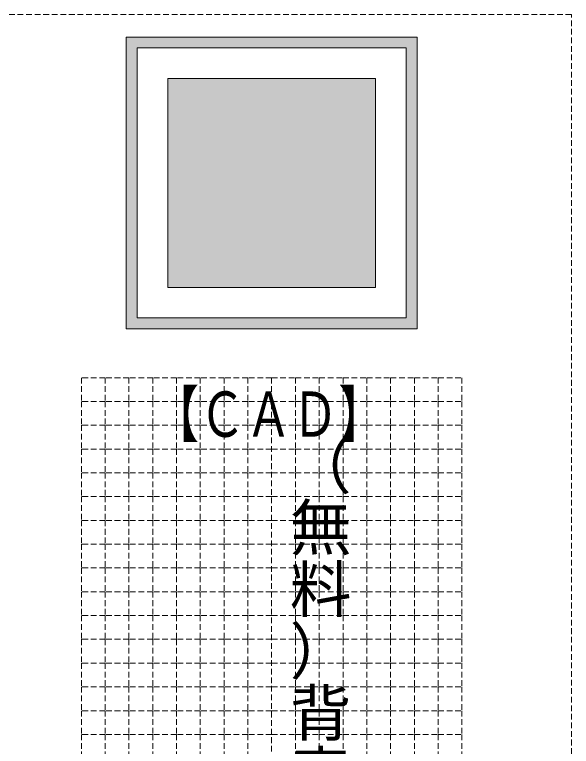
# Model space of a CAD drawing. Units: millimetres on the paper. Extents: x -148 to 387, y -210 to 210.
# Drawn here: x 270.1 to 387.1, y -2.3 to 151.5 of the extents above; entities that cross this region are included whole.
import ezdxf
from ezdxf.enums import TextEntityAlignment as Align

# ---------------------------------------------------------------- set-up
doc = ezdxf.new("R2010")
doc.units = ezdxf.units.MM
doc.linetypes.add('DASHED1', pattern=[1.8, 1.2, -0.6])
doc.layers.add('0-0', color=3, linetype='DASHED1', lineweight=9)
doc.styles.add('@ＭＳ ゴシック', font='')
doc.styles.add('ＭＳ ゴシック', font='')
doc.styles.get('@ＭＳ ゴシック').set_extended_font_data('@MS Gothic')
doc.styles.get('ＭＳ ゴシック').set_extended_font_data('MS Gothic')

msp = doc.modelspace()

# ---------------------------------------------------------------- linework, layer by layer
at = {"layer": '0-0', "color": 7, "linetype": 'Continuous'}
for p, q in [((293.5, 85.486), (293.5, 146.756)), ((293.5, 146.756), (354.702, 146.756)), ((340.451, 146.756), (354.702, 146.756)), ((354.702, 146.756), (354.702, 85.486)), ((295.822, 144.501), (352.379, 144.501)), ((295.822, 87.742), (295.822, 144.501)), ((352.379, 144.501), (352.379, 87.742)), ((352.379, 122.484), (352.379, 144.501)), ((302.252, 138.071), (345.949, 138.071)), ((302.252, 94.172), (302.252, 138.071)), ((335.836, 138.071), (345.949, 138.071)), ((345.949, 138.071), (345.949, 94.172)), ((293.5, 85.486), (293.5, 107.503)), ((302.252, 94.172), (302.252, 104.322)), ((345.949, 94.172), (302.252, 94.172)), ((354.702, 85.486), (293.5, 85.486))]:
    msp.add_line(p, q, dxfattribs=at)
at = {"layer": '0-0'}
for p, q in [((314.101, 75.185), (314.101, 70.185)), ((319.101, 75.185), (319.101, 70.185)), ((324.101, 75.185), (324.101, -129.815)), ((329.101, 75.185), (329.101, 70.185)), ((334.101, 75.185), (334.101, 70.185)), ((314.101, 70.185), (314.101, 65.185)), ((319.101, 70.185), (319.101, 65.185)), ((329.101, 70.185), (329.101, 65.185)), ((334.101, 70.185), (334.101, 65.185)), ((314.101, 65.185), (314.101, 60.185)), ((319.101, 65.185), (319.101, 60.185)), ((329.101, 65.185), (329.101, 60.185)), ((334.101, 65.185), (334.101, 60.185)), ((314.101, 60.185), (314.101, 55.185)), ((319.101, 60.185), (319.101, 55.185)), ((329.101, 60.185), (329.101, 55.185)), ((334.101, 60.185), (334.101, 55.185)), ((314.101, 55.185), (314.101, 50.185)), ((319.101, 55.185), (319.101, 50.185)), ((329.101, 55.185), (329.101, 50.185)), ((334.101, 55.185), (334.101, 50.185)), ((314.101, 50.185), (314.101, 45.185)), ((319.101, 50.185), (319.101, 45.185)), ((329.101, 50.185), (329.101, 45.185)), ((334.101, 50.185), (334.101, 45.185)), ((314.101, 45.185), (314.101, 40.185)), ((319.101, 45.185), (319.101, 40.185)), ((329.101, 45.185), (329.101, 40.185)), ((334.101, 45.185), (334.101, 40.185)), ((314.101, 40.185), (314.101, 35.185)), ((319.101, 40.185), (319.101, 35.185)), ((329.101, 40.185), (329.101, 35.185)), ((334.101, 40.185), (334.101, 35.185)), ((314.101, 35.185), (314.101, 30.185)), ((319.101, 35.185), (319.101, 30.185)), ((329.101, 35.185), (329.101, 30.185)), ((334.101, 35.185), (334.101, 30.185)), ((314.101, 30.185), (314.101, 25.185)), ((319.101, 30.185), (319.101, 25.185)), ((329.101, 30.185), (329.101, 25.185)), ((334.101, 30.185), (334.101, 25.185)), ((314.101, 25.185), (314.101, 20.185)), ((319.101, 25.185), (319.101, 20.185)), ((329.101, 25.185), (329.101, 20.185)), ((334.101, 25.185), (334.101, 20.185)), ((314.101, 20.185), (314.101, 15.185)), ((319.101, 20.185), (319.101, 15.185)), ((329.101, 20.185), (329.101, 15.185)), ((334.101, 20.185), (334.101, 15.185)), ((314.101, 15.185), (314.101, 10.185)), ((319.101, 15.185), (319.101, 10.185)), ((329.101, 15.185), (329.101, 10.185)), ((334.101, 15.185), (334.101, 10.185)), ((314.101, 10.185), (314.101, 5.185)), ((319.101, 10.185), (319.101, 5.185)), ((329.101, 10.185), (329.101, 5.185)), ((334.101, 10.185), (334.101, 5.185)), ((314.101, 5.185), (314.101, 0.185)), ((319.101, 5.185), (319.101, 0.185)), ((329.101, 5.185), (329.101, 0.185)), ((334.101, 5.185), (334.101, 0.185)), ((314.101, 0.185), (314.101, -4.815)), ((319.101, 0.185), (319.101, -4.815)), ((329.101, 0.185), (329.101, -4.815)), ((334.101, 0.185), (334.101, -4.815))]:
    msp.add_line(p, q, dxfattribs=at)
for points in [[(387.101, -151.5), (387.101, 151.5), (261.101, 151.5)], [(289.101, 75.185), (284.101, 75.185), (284.101, 70.185)], [(294.101, 75.185), (289.101, 75.185), (289.101, 70.185)], [(299.101, 75.185), (294.101, 75.185), (294.101, 70.185)], [(304.101, 75.185), (299.101, 75.185), (299.101, 70.185)], [(309.101, 75.185), (304.101, 75.185), (304.101, 70.185)], [(314.101, 75.185), (309.101, 75.185), (309.101, 70.185)], [(324.101, 75.185), (319.101, 75.185), (314.101, 75.185)], [(324.101, 75.185), (329.101, 75.185), (334.101, 75.185)], [(334.101, 75.185), (339.101, 75.185), (339.101, 70.185)], [(339.101, 75.185), (344.101, 75.185), (344.101, 70.185)], [(344.101, 75.185), (349.101, 75.185), (349.101, 70.185)], [(349.101, 75.185), (354.101, 75.185), (354.101, 70.185)], [(354.101, 75.185), (359.101, 75.185), (359.101, 70.185)], [(359.101, 75.185), (364.101, 75.185), (364.101, 70.185)], [(289.101, 70.185), (284.101, 70.185), (284.101, 65.185)], [(294.101, 70.185), (289.101, 70.185), (289.101, 65.185)], [(299.101, 70.185), (294.101, 70.185), (294.101, 65.185)], [(304.101, 70.185), (299.101, 70.185), (299.101, 65.185)], [(309.101, 70.185), (304.101, 70.185), (304.101, 65.185)], [(314.101, 70.185), (309.101, 70.185), (309.101, 65.185)], [(324.101, 70.185), (319.101, 70.185), (314.101, 70.185)], [(324.101, 70.185), (329.101, 70.185), (334.101, 70.185)], [(334.101, 70.185), (339.101, 70.185), (339.101, 65.185)], [(339.101, 70.185), (344.101, 70.185), (344.101, 65.185)], [(344.101, 70.185), (349.101, 70.185), (349.101, 65.185)], [(349.101, 70.185), (354.101, 70.185), (354.101, 65.185)], [(354.101, 70.185), (359.101, 70.185), (359.101, 65.185)], [(359.101, 70.185), (364.101, 70.185), (364.101, 65.185)], [(289.101, 65.185), (284.101, 65.185), (284.101, 60.185)], [(294.101, 65.185), (289.101, 65.185), (289.101, 60.185)], [(299.101, 65.185), (294.101, 65.185), (294.101, 60.185)], [(304.101, 65.185), (299.101, 65.185), (299.101, 60.185)], [(309.101, 65.185), (304.101, 65.185), (304.101, 60.185)], [(314.101, 65.185), (309.101, 65.185), (309.101, 60.185)], [(324.101, 65.185), (319.101, 65.185), (314.101, 65.185)], [(324.101, 65.185), (329.101, 65.185), (334.101, 65.185)], [(334.101, 65.185), (339.101, 65.185), (339.101, 60.185)], [(339.101, 65.185), (344.101, 65.185), (344.101, 60.185)], [(344.101, 65.185), (349.101, 65.185), (349.101, 60.185)], [(349.101, 65.185), (354.101, 65.185), (354.101, 60.185)], [(354.101, 65.185), (359.101, 65.185), (359.101, 60.185)], [(359.101, 65.185), (364.101, 65.185), (364.101, 60.185)], [(289.101, 60.185), (284.101, 60.185), (284.101, 55.185)], [(294.101, 60.185), (289.101, 60.185), (289.101, 55.185)], [(299.101, 60.185), (294.101, 60.185), (294.101, 55.185)], [(304.101, 60.185), (299.101, 60.185), (299.101, 55.185)], [(309.101, 60.185), (304.101, 60.185), (304.101, 55.185)], [(314.101, 60.185), (309.101, 60.185), (309.101, 55.185)], [(324.101, 60.185), (319.101, 60.185), (314.101, 60.185)], [(324.101, 60.185), (329.101, 60.185), (334.101, 60.185)], [(334.101, 60.185), (339.101, 60.185), (339.101, 55.185)], [(339.101, 60.185), (344.101, 60.185), (344.101, 55.185)], [(344.101, 60.185), (349.101, 60.185), (349.101, 55.185)], [(349.101, 60.185), (354.101, 60.185), (354.101, 55.185)], [(354.101, 60.185), (359.101, 60.185), (359.101, 55.185)], [(359.101, 60.185), (364.101, 60.185), (364.101, 55.185)], [(289.101, 55.185), (284.101, 55.185), (284.101, 50.185)], [(294.101, 55.185), (289.101, 55.185), (289.101, 50.185)], [(299.101, 55.185), (294.101, 55.185), (294.101, 50.185)], [(304.101, 55.185), (299.101, 55.185), (299.101, 50.185)], [(309.101, 55.185), (304.101, 55.185), (304.101, 50.185)], [(314.101, 55.185), (309.101, 55.185), (309.101, 50.185)], [(324.101, 55.185), (319.101, 55.185), (314.101, 55.185)], [(324.101, 55.185), (329.101, 55.185), (334.101, 55.185)], [(334.101, 55.185), (339.101, 55.185), (339.101, 50.185)], [(339.101, 55.185), (344.101, 55.185), (344.101, 50.185)], [(344.101, 55.185), (349.101, 55.185), (349.101, 50.185)], [(349.101, 55.185), (354.101, 55.185), (354.101, 50.185)], [(354.101, 55.185), (359.101, 55.185), (359.101, 50.185)], [(359.101, 55.185), (364.101, 55.185), (364.101, 50.185)], [(289.101, 50.185), (284.101, 50.185), (284.101, 45.185)], [(294.101, 50.185), (289.101, 50.185), (289.101, 45.185)], [(299.101, 50.185), (294.101, 50.185), (294.101, 45.185)], [(304.101, 50.185), (299.101, 50.185), (299.101, 45.185)], [(309.101, 50.185), (304.101, 50.185), (304.101, 45.185)], [(314.101, 50.185), (309.101, 50.185), (309.101, 45.185)], [(324.101, 50.185), (319.101, 50.185), (314.101, 50.185)], [(324.101, 50.185), (329.101, 50.185), (334.101, 50.185)], [(334.101, 50.185), (339.101, 50.185), (339.101, 45.185)], [(339.101, 50.185), (344.101, 50.185), (344.101, 45.185)], [(344.101, 50.185), (349.101, 50.185), (349.101, 45.185)], [(349.101, 50.185), (354.101, 50.185), (354.101, 45.185)], [(354.101, 50.185), (359.101, 50.185), (359.101, 45.185)], [(359.101, 50.185), (364.101, 50.185), (364.101, 45.185)], [(289.101, 45.185), (284.101, 45.185), (284.101, 40.185)], [(294.101, 45.185), (289.101, 45.185), (289.101, 40.185)], [(299.101, 45.185), (294.101, 45.185), (294.101, 40.185)], [(304.101, 45.185), (299.101, 45.185), (299.101, 40.185)], [(309.101, 45.185), (304.101, 45.185), (304.101, 40.185)], [(314.101, 45.185), (309.101, 45.185), (309.101, 40.185)], [(324.101, 45.185), (319.101, 45.185), (314.101, 45.185)], [(324.101, 45.185), (329.101, 45.185), (334.101, 45.185)], [(334.101, 45.185), (339.101, 45.185), (339.101, 40.185)], [(339.101, 45.185), (344.101, 45.185), (344.101, 40.185)], [(344.101, 45.185), (349.101, 45.185), (349.101, 40.185)], [(349.101, 45.185), (354.101, 45.185), (354.101, 40.185)], [(354.101, 45.185), (359.101, 45.185), (359.101, 40.185)], [(359.101, 45.185), (364.101, 45.185), (364.101, 40.185)], [(289.101, 40.185), (284.101, 40.185), (284.101, 35.185)], [(294.101, 40.185), (289.101, 40.185), (289.101, 35.185)], [(299.101, 40.185), (294.101, 40.185), (294.101, 35.185)], [(304.101, 40.185), (299.101, 40.185), (299.101, 35.185)], [(309.101, 40.185), (304.101, 40.185), (304.101, 35.185)], [(314.101, 40.185), (309.101, 40.185), (309.101, 35.185)], [(324.101, 40.185), (319.101, 40.185), (314.101, 40.185)], [(324.101, 40.185), (329.101, 40.185), (334.101, 40.185)], [(334.101, 40.185), (339.101, 40.185), (339.101, 35.185)], [(339.101, 40.185), (344.101, 40.185), (344.101, 35.185)], [(344.101, 40.185), (349.101, 40.185), (349.101, 35.185)], [(349.101, 40.185), (354.101, 40.185), (354.101, 35.185)], [(354.101, 40.185), (359.101, 40.185), (359.101, 35.185)], [(359.101, 40.185), (364.101, 40.185), (364.101, 35.185)], [(289.101, 35.185), (284.101, 35.185), (284.101, 30.185)], [(294.101, 35.185), (289.101, 35.185), (289.101, 30.185)], [(299.101, 35.185), (294.101, 35.185), (294.101, 30.185)], [(304.101, 35.185), (299.101, 35.185), (299.101, 30.185)], [(309.101, 35.185), (304.101, 35.185), (304.101, 30.185)], [(314.101, 35.185), (309.101, 35.185), (309.101, 30.185)], [(324.101, 35.185), (319.101, 35.185), (314.101, 35.185)], [(324.101, 35.185), (329.101, 35.185), (334.101, 35.185)], [(334.101, 35.185), (339.101, 35.185), (339.101, 30.185)], [(339.101, 35.185), (344.101, 35.185), (344.101, 30.185)], [(344.101, 35.185), (349.101, 35.185), (349.101, 30.185)], [(349.101, 35.185), (354.101, 35.185), (354.101, 30.185)], [(354.101, 35.185), (359.101, 35.185), (359.101, 30.185)], [(359.101, 35.185), (364.101, 35.185), (364.101, 30.185)], [(289.101, 30.185), (284.101, 30.185), (284.101, 25.185)], [(294.101, 30.185), (289.101, 30.185), (289.101, 25.185)], [(299.101, 30.185), (294.101, 30.185), (294.101, 25.185)], [(304.101, 30.185), (299.101, 30.185), (299.101, 25.185)], [(309.101, 30.185), (304.101, 30.185), (304.101, 25.185)], [(314.101, 30.185), (309.101, 30.185), (309.101, 25.185)], [(324.101, 30.185), (319.101, 30.185), (314.101, 30.185)], [(324.101, 30.185), (329.101, 30.185), (334.101, 30.185)], [(334.101, 30.185), (339.101, 30.185), (339.101, 25.185)], [(339.101, 30.185), (344.101, 30.185), (344.101, 25.185)], [(344.101, 30.185), (349.101, 30.185), (349.101, 25.185)], [(349.101, 30.185), (354.101, 30.185), (354.101, 25.185)], [(354.101, 30.185), (359.101, 30.185), (359.101, 25.185)], [(359.101, 30.185), (364.101, 30.185), (364.101, 25.185)], [(289.101, 25.185), (284.101, 25.185), (284.101, 20.185)], [(294.101, 25.185), (289.101, 25.185), (289.101, 20.185)], [(299.101, 25.185), (294.101, 25.185), (294.101, 20.185)], [(304.101, 25.185), (299.101, 25.185), (299.101, 20.185)], [(309.101, 25.185), (304.101, 25.185), (304.101, 20.185)], [(314.101, 25.185), (309.101, 25.185), (309.101, 20.185)], [(324.101, 25.185), (319.101, 25.185), (314.101, 25.185)], [(324.101, 25.185), (329.101, 25.185), (334.101, 25.185)], [(334.101, 25.185), (339.101, 25.185), (339.101, 20.185)], [(339.101, 25.185), (344.101, 25.185), (344.101, 20.185)], [(344.101, 25.185), (349.101, 25.185), (349.101, 20.185)], [(349.101, 25.185), (354.101, 25.185), (354.101, 20.185)], [(354.101, 25.185), (359.101, 25.185), (359.101, 20.185)], [(359.101, 25.185), (364.101, 25.185), (364.101, 20.185)], [(289.101, 20.185), (284.101, 20.185), (284.101, 15.185)], [(294.101, 20.185), (289.101, 20.185), (289.101, 15.185)], [(299.101, 20.185), (294.101, 20.185), (294.101, 15.185)], [(304.101, 20.185), (299.101, 20.185), (299.101, 15.185)], [(309.101, 20.185), (304.101, 20.185), (304.101, 15.185)], [(314.101, 20.185), (309.101, 20.185), (309.101, 15.185)], [(324.101, 20.185), (319.101, 20.185), (314.101, 20.185)], [(324.101, 20.185), (329.101, 20.185), (334.101, 20.185)], [(334.101, 20.185), (339.101, 20.185), (339.101, 15.185)], [(339.101, 20.185), (344.101, 20.185), (344.101, 15.185)], [(344.101, 20.185), (349.101, 20.185), (349.101, 15.185)], [(349.101, 20.185), (354.101, 20.185), (354.101, 15.185)], [(354.101, 20.185), (359.101, 20.185), (359.101, 15.185)], [(359.101, 20.185), (364.101, 20.185), (364.101, 15.185)], [(289.101, 15.185), (284.101, 15.185), (284.101, 10.185)], [(294.101, 15.185), (289.101, 15.185), (289.101, 10.185)], [(299.101, 15.185), (294.101, 15.185), (294.101, 10.185)], [(304.101, 15.185), (299.101, 15.185), (299.101, 10.185)], [(309.101, 15.185), (304.101, 15.185), (304.101, 10.185)], [(314.101, 15.185), (309.101, 15.185), (309.101, 10.185)], [(324.101, 15.185), (319.101, 15.185), (314.101, 15.185)], [(324.101, 15.185), (329.101, 15.185), (334.101, 15.185)], [(334.101, 15.185), (339.101, 15.185), (339.101, 10.185)], [(339.101, 15.185), (344.101, 15.185), (344.101, 10.185)], [(344.101, 15.185), (349.101, 15.185), (349.101, 10.185)], [(349.101, 15.185), (354.101, 15.185), (354.101, 10.185)], [(354.101, 15.185), (359.101, 15.185), (359.101, 10.185)], [(359.101, 15.185), (364.101, 15.185), (364.101, 10.185)], [(289.101, 10.185), (284.101, 10.185), (284.101, 5.185)], [(294.101, 10.185), (289.101, 10.185), (289.101, 5.185)], [(299.101, 10.185), (294.101, 10.185), (294.101, 5.185)], [(304.101, 10.185), (299.101, 10.185), (299.101, 5.185)], [(309.101, 10.185), (304.101, 10.185), (304.101, 5.185)], [(314.101, 10.185), (309.101, 10.185), (309.101, 5.185)], [(324.101, 10.185), (319.101, 10.185), (314.101, 10.185)], [(324.101, 10.185), (329.101, 10.185), (334.101, 10.185)], [(334.101, 10.185), (339.101, 10.185), (339.101, 5.185)], [(339.101, 10.185), (344.101, 10.185), (344.101, 5.185)], [(344.101, 10.185), (349.101, 10.185), (349.101, 5.185)], [(349.101, 10.185), (354.101, 10.185), (354.101, 5.185)], [(354.101, 10.185), (359.101, 10.185), (359.101, 5.185)], [(359.101, 10.185), (364.101, 10.185), (364.101, 5.185)], [(289.101, 5.185), (284.101, 5.185), (284.101, 0.185)], [(294.101, 5.185), (289.101, 5.185), (289.101, 0.185)], [(299.101, 5.185), (294.101, 5.185), (294.101, 0.185)], [(304.101, 5.185), (299.101, 5.185), (299.101, 0.185)], [(309.101, 5.185), (304.101, 5.185), (304.101, 0.185)], [(314.101, 5.185), (309.101, 5.185), (309.101, 0.185)], [(324.101, 5.185), (319.101, 5.185), (314.101, 5.185)], [(324.101, 5.185), (329.101, 5.185), (334.101, 5.185)], [(334.101, 5.185), (339.101, 5.185), (339.101, 0.185)], [(339.101, 5.185), (344.101, 5.185), (344.101, 0.185)], [(344.101, 5.185), (349.101, 5.185), (349.101, 0.185)], [(349.101, 5.185), (354.101, 5.185), (354.101, 0.185)], [(354.101, 5.185), (359.101, 5.185), (359.101, 0.185)], [(359.101, 5.185), (364.101, 5.185), (364.101, 0.185)], [(289.101, 0.185), (284.101, 0.185), (284.101, -4.815)], [(294.101, 0.185), (289.101, 0.185), (289.101, -4.815)], [(299.101, 0.185), (294.101, 0.185), (294.101, -4.815)], [(304.101, 0.185), (299.101, 0.185), (299.101, -4.815)], [(309.101, 0.185), (304.101, 0.185), (304.101, -4.815)], [(314.101, 0.185), (309.101, 0.185), (309.101, -4.815)], [(324.101, 0.185), (319.101, 0.185), (314.101, 0.185)], [(324.101, 0.185), (329.101, 0.185), (334.101, 0.185)], [(334.101, 0.185), (339.101, 0.185), (339.101, -4.815)], [(339.101, 0.185), (344.101, 0.185), (344.101, -4.815)], [(344.101, 0.185), (349.101, 0.185), (349.101, -4.815)], [(349.101, 0.185), (354.101, 0.185), (354.101, -4.815)], [(354.101, 0.185), (359.101, 0.185), (359.101, -4.815)], [(359.101, 0.185), (364.101, 0.185), (364.101, -4.815)]]:
    msp.add_lwpolyline(points, dxfattribs=at)
at = {"layer": '0-0', "color": 7, "linetype": 'Continuous'}
msp.add_lwpolyline([(352.379, 87.742), (295.822, 87.742), (310.073, 87.742)], dxfattribs=at)
at = {"layer": '0-0', "color": 7}
for points in [[(354.702, 146.756), (293.5, 146.756), (295.822, 144.501)], [(293.5, 146.756), (295.822, 144.501), (293.5, 85.486), (295.822, 87.742)], [(354.702, 146.756), (295.822, 144.501), (352.379, 144.501)], [(352.379, 87.742), (354.702, 85.486), (354.702, 146.756)], [(354.702, 146.756), (352.379, 144.501), (352.379, 87.742)], [(295.822, 87.742), (293.5, 85.486), (354.702, 85.486)], [(352.379, 87.742), (295.822, 87.742), (354.702, 85.486)]]:
    msp.add_solid(points, dxfattribs=at)
at = {"layer": '0-0', "color": 11}
msp.add_solid([(302.252, 138.071), (345.949, 138.071), (302.252, 94.172), (345.949, 94.172)], dxfattribs=at)

# ---------------------------------------------------------------- texts
at = {"layer": '0-0', "color": 7, "style": 'ＭＳ ゴシック', "width": 0.75}
msp.add_text('【ＣＡＤ】', height=9.531, dxfattribs=at).set_placement((299.101, 59.893), align=Align.BOTTOM_LEFT)
at = {"layer": '0-0', "color": 7, "style": '@ＭＳ ゴシック'}
msp.add_text('（無料）背表紙テンプレート', height=9.531, rotation=270, dxfattribs=at).set_placement((326.601, 63.347), align=Align.BOTTOM_LEFT)

doc.saveas('drawing.dxf')
